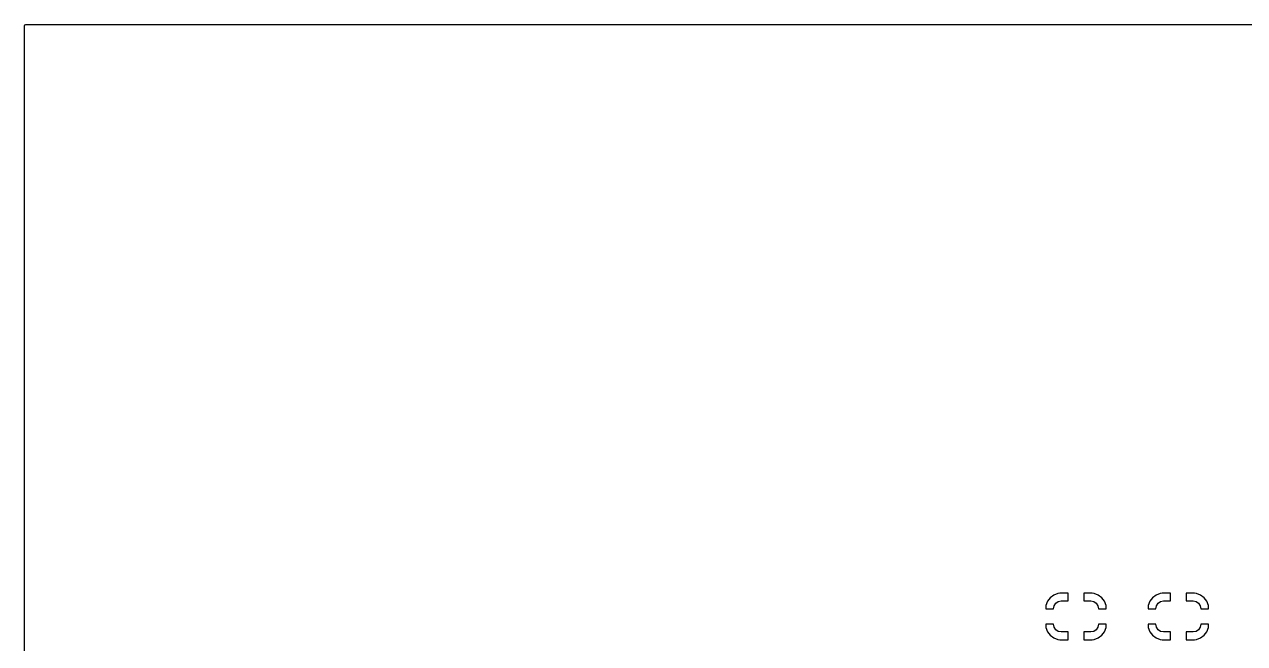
# Model space of a CAD drawing. Extents: x 5 to 95, y 1.8 to 60.
# Drawn here: x 5 to 44.34, y 40.03 to 60 of the extents above; entities that cross this region are included whole.
import ezdxf

# ---------------------------------------------------------------- set-up
doc = ezdxf.new("R2010")
doc.units = 0
doc.layers.add('BLACK', color=7, linetype='CONTINUOUS')

msp = doc.modelspace()

# ---------------------------------------------------------------- linework, layer by layer
at = {"layer": 'BLACK', "linetype": 'CONTINUOUS'}
for p, q in [((5, 59.951), (5.014352, 59.985648)), ((5, 41.197834), (5, 59.951)), ((5.014352, 59.985648), (5.049, 60)), ((5.049, 60), (94.951, 60)), ((37.981648, 41.392091), (37.931401, 41.257373)), ((38.067811, 41.507188), (37.981648, 41.392091)), ((38.182908, 41.593351), (38.067811, 41.507188)), ((38.317626, 41.643598), (38.182908, 41.593351)), ((38.19403, 41.245671), (38.248223, 41.326777)), ((38.248223, 41.326777), (38.329329, 41.38097)), ((38.317627, 41.643598), (38.317626, 41.643598)), ((38.377166, 41.65), (38.317627, 41.643598)), ((38.329329, 41.38097), (38.425, 41.4)), ((38.65, 41.65), (38.377166, 41.65)), ((38.425, 41.4), (38.65, 41.4)), ((38.65, 41.4), (38.65, 41.65)), ((39.422834, 41.65), (39.15, 41.65)), ((39.15, 41.65), (39.15, 41.4)), ((39.15, 41.4), (39.375, 41.4)), ((39.375, 41.4), (39.470671, 41.38097)), ((39.482373, 41.643598), (39.422834, 41.65)), ((39.470671, 41.38097), (39.551777, 41.326777)), ((39.617091, 41.593351), (39.482373, 41.643598)), ((39.551777, 41.326777), (39.60597, 41.245671)), ((39.732188, 41.507188), (39.617091, 41.593351)), ((39.818351, 41.392091), (39.732188, 41.507188)), ((39.868598, 41.257373), (39.818351, 41.392091)), ((41.281648, 41.392091), (41.231401, 41.257373)), ((41.367811, 41.507188), (41.281648, 41.392091)), ((41.482908, 41.593351), (41.367811, 41.507188)), ((41.617626, 41.643598), (41.482908, 41.593351)), ((41.49403, 41.245671), (41.548223, 41.326777)), ((41.548223, 41.326777), (41.629329, 41.38097)), ((41.617627, 41.643598), (41.617626, 41.643598)), ((41.677166, 41.65), (41.617627, 41.643598)), ((41.629329, 41.38097), (41.725, 41.4)), ((41.95, 41.65), (41.677166, 41.65)), ((41.725, 41.4), (41.95, 41.4)), ((41.95, 41.4), (41.95, 41.65)), ((42.722834, 41.65), (42.45, 41.65)), ((42.45, 41.65), (42.45, 41.4)), ((42.45, 41.4), (42.675, 41.4)), ((42.675, 41.4), (42.770671, 41.38097)), ((42.782373, 41.643598), (42.722834, 41.65)), ((42.770671, 41.38097), (42.851777, 41.326777)), ((42.917091, 41.593351), (42.782373, 41.643598)), ((42.851777, 41.326777), (42.90597, 41.245671)), ((43.032188, 41.507188), (42.917091, 41.593351)), ((43.118351, 41.392091), (43.032188, 41.507188)), ((43.168598, 41.257373), (43.118351, 41.392091)), ((5, 40.602165), (5, 41.197834)), ((37.931401, 41.257372), (37.925, 41.197834)), ((37.925, 41.197834), (37.925, 41.15)), ((37.925, 41.15), (38.175, 41.15)), ((37.931401, 41.257373), (37.931401, 41.257372)), ((38.175, 41.15), (38.19403, 41.245671)), ((39.60597, 41.245671), (39.625, 41.15)), ((39.625, 41.15), (39.875, 41.15)), ((39.868598, 41.257372), (39.868598, 41.257373)), ((39.875, 41.197834), (39.868598, 41.257372)), ((39.875, 41.15), (39.875, 41.197834)), ((41.231401, 41.257372), (41.225, 41.197834)), ((41.225, 41.197834), (41.225, 41.15)), ((41.225, 41.15), (41.475, 41.15)), ((41.231401, 41.257373), (41.231401, 41.257372)), ((41.475, 41.15), (41.49403, 41.245671)), ((42.90597, 41.245671), (42.925, 41.15)), ((42.925, 41.15), (43.175, 41.15)), ((43.168598, 41.257372), (43.168598, 41.257373)), ((43.175, 41.197834), (43.168598, 41.257372)), ((43.175, 41.15), (43.175, 41.197834)), ((5, 37.694455), (5, 40.602165)), ((38.175, 40.65), (37.925, 40.65)), ((37.925, 40.65), (37.925, 40.602165)), ((37.925, 40.602165), (37.931401, 40.542627)), ((37.931401, 40.542627), (37.931401, 40.542626)), ((37.931401, 40.542626), (37.981648, 40.407908)), ((38.19403, 40.554329), (38.175, 40.65)), ((38.248223, 40.473223), (38.19403, 40.554329)), ((39.60597, 40.554329), (39.551777, 40.473223)), ((39.625, 40.65), (39.60597, 40.554329)), ((39.875, 40.65), (39.625, 40.65)), ((39.818351, 40.407908), (39.868598, 40.542626)), ((39.868598, 40.542627), (39.875, 40.602165)), ((39.868598, 40.542626), (39.868598, 40.542627)), ((39.875, 40.602165), (39.875, 40.65)), ((41.475, 40.65), (41.225, 40.65)), ((41.225, 40.65), (41.225, 40.602165)), ((41.225, 40.602165), (41.231401, 40.542627)), ((41.231401, 40.542627), (41.231401, 40.542626)), ((41.231401, 40.542626), (41.281648, 40.407908)), ((41.49403, 40.554329), (41.475, 40.65)), ((41.548223, 40.473223), (41.49403, 40.554329)), ((42.90597, 40.554329), (42.851777, 40.473223)), ((42.925, 40.65), (42.90597, 40.554329)), ((43.175, 40.65), (42.925, 40.65)), ((43.118351, 40.407908), (43.168598, 40.542626)), ((43.168598, 40.542627), (43.175, 40.602165)), ((43.168598, 40.542626), (43.168598, 40.542627)), ((43.175, 40.602165), (43.175, 40.65)), ((37.981648, 40.407908), (38.067811, 40.292811)), ((38.067811, 40.292811), (38.182908, 40.206648)), ((38.182908, 40.206648), (38.317626, 40.156401)), ((38.329329, 40.41903), (38.248223, 40.473223)), ((38.317626, 40.156401), (38.377166, 40.15)), ((38.425, 40.4), (38.329329, 40.41903)), ((38.377166, 40.15), (38.65, 40.15)), ((38.65, 40.4), (38.425, 40.4)), ((38.65, 40.15), (38.65, 40.4)), ((39.375, 40.4), (39.15, 40.4)), ((39.15, 40.4), (39.15, 40.15)), ((39.15, 40.15), (39.422834, 40.15)), ((39.470671, 40.41903), (39.375, 40.4)), ((39.422834, 40.15), (39.482372, 40.156401)), ((39.551777, 40.473223), (39.470671, 40.41903)), ((39.482372, 40.156401), (39.482373, 40.156401)), ((39.482373, 40.156401), (39.617091, 40.206648)), ((39.617091, 40.206648), (39.732188, 40.292811)), ((39.732188, 40.292811), (39.818351, 40.407908)), ((41.281648, 40.407908), (41.367811, 40.292811)), ((41.367811, 40.292811), (41.482908, 40.206648)), ((41.482908, 40.206648), (41.617626, 40.156401)), ((41.629329, 40.41903), (41.548223, 40.473223)), ((41.617626, 40.156401), (41.677166, 40.15)), ((41.725, 40.4), (41.629329, 40.41903)), ((41.677166, 40.15), (41.95, 40.15)), ((41.95, 40.4), (41.725, 40.4)), ((41.95, 40.15), (41.95, 40.4)), ((42.675, 40.4), (42.45, 40.4)), ((42.45, 40.4), (42.45, 40.15)), ((42.45, 40.15), (42.722834, 40.15)), ((42.770671, 40.41903), (42.675, 40.4)), ((42.722834, 40.15), (42.782372, 40.156401)), ((42.851777, 40.473223), (42.770671, 40.41903)), ((42.782372, 40.156401), (42.782373, 40.156401)), ((42.782373, 40.156401), (42.917091, 40.206648)), ((42.917091, 40.206648), (43.032188, 40.292811)), ((43.032188, 40.292811), (43.118351, 40.407908))]:
    msp.add_line(p, q, dxfattribs=at)

doc.saveas('drawing.dxf')
